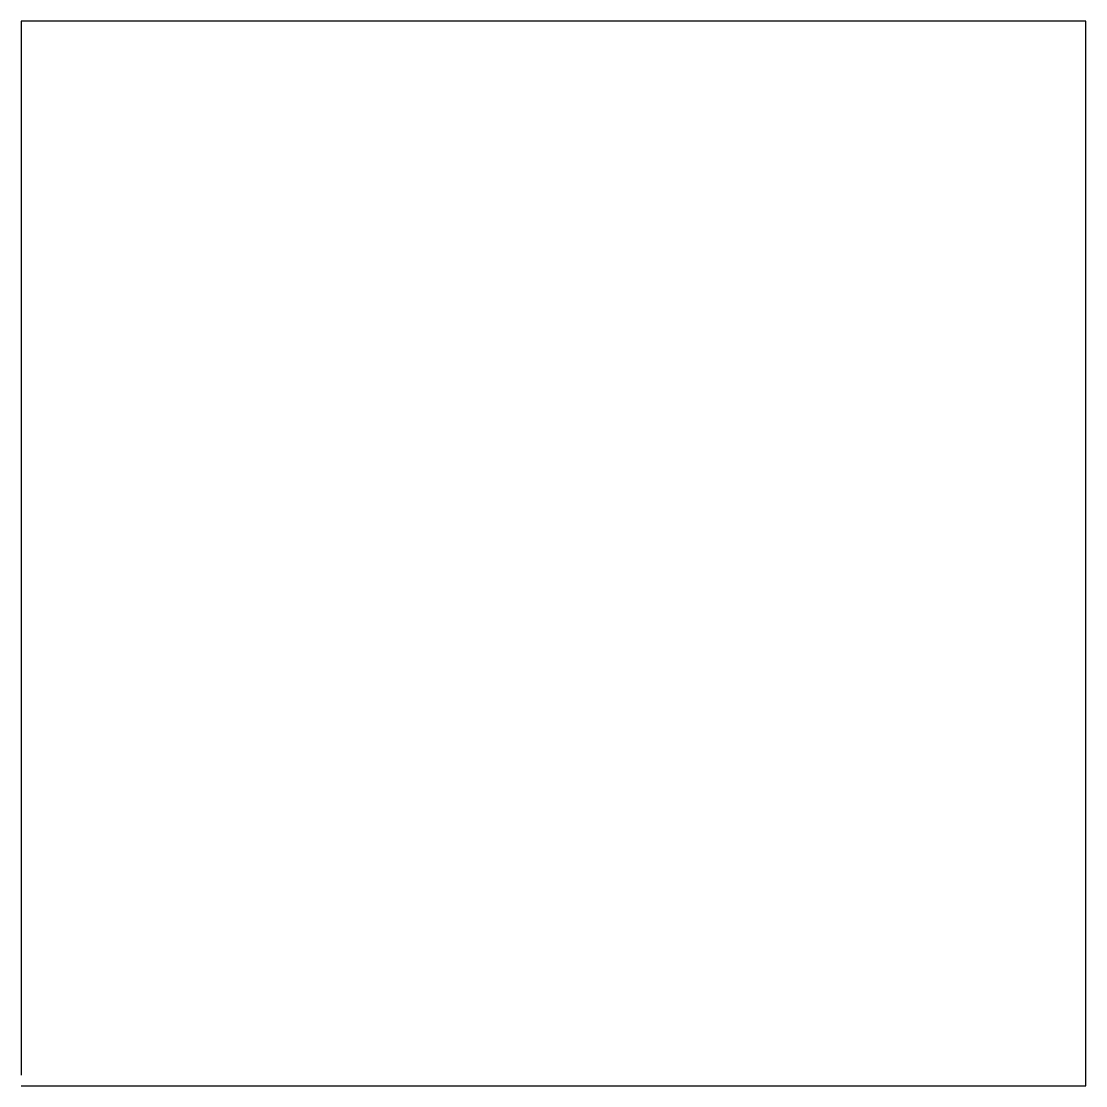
# Model space of a CAD drawing. Header units: millimetres. Extents: x 0 to 20, y 0 to 20.
import ezdxf

# ---------------------------------------------------------------- set-up
doc = ezdxf.new("R2010")
doc.units = ezdxf.units.MM

msp = doc.modelspace()

# ---------------------------------------------------------------- linework, layer by layer
at = {"layer": 'Cabinet'}
for p, q in [((20, 20), (0, 20)), ((0, 20), (0, 0.2)), ((20, 0), (20, 20)), ((0, 0), (20, 0))]:
    msp.add_line(p, q, dxfattribs=at)

doc.saveas('drawing.dxf')
